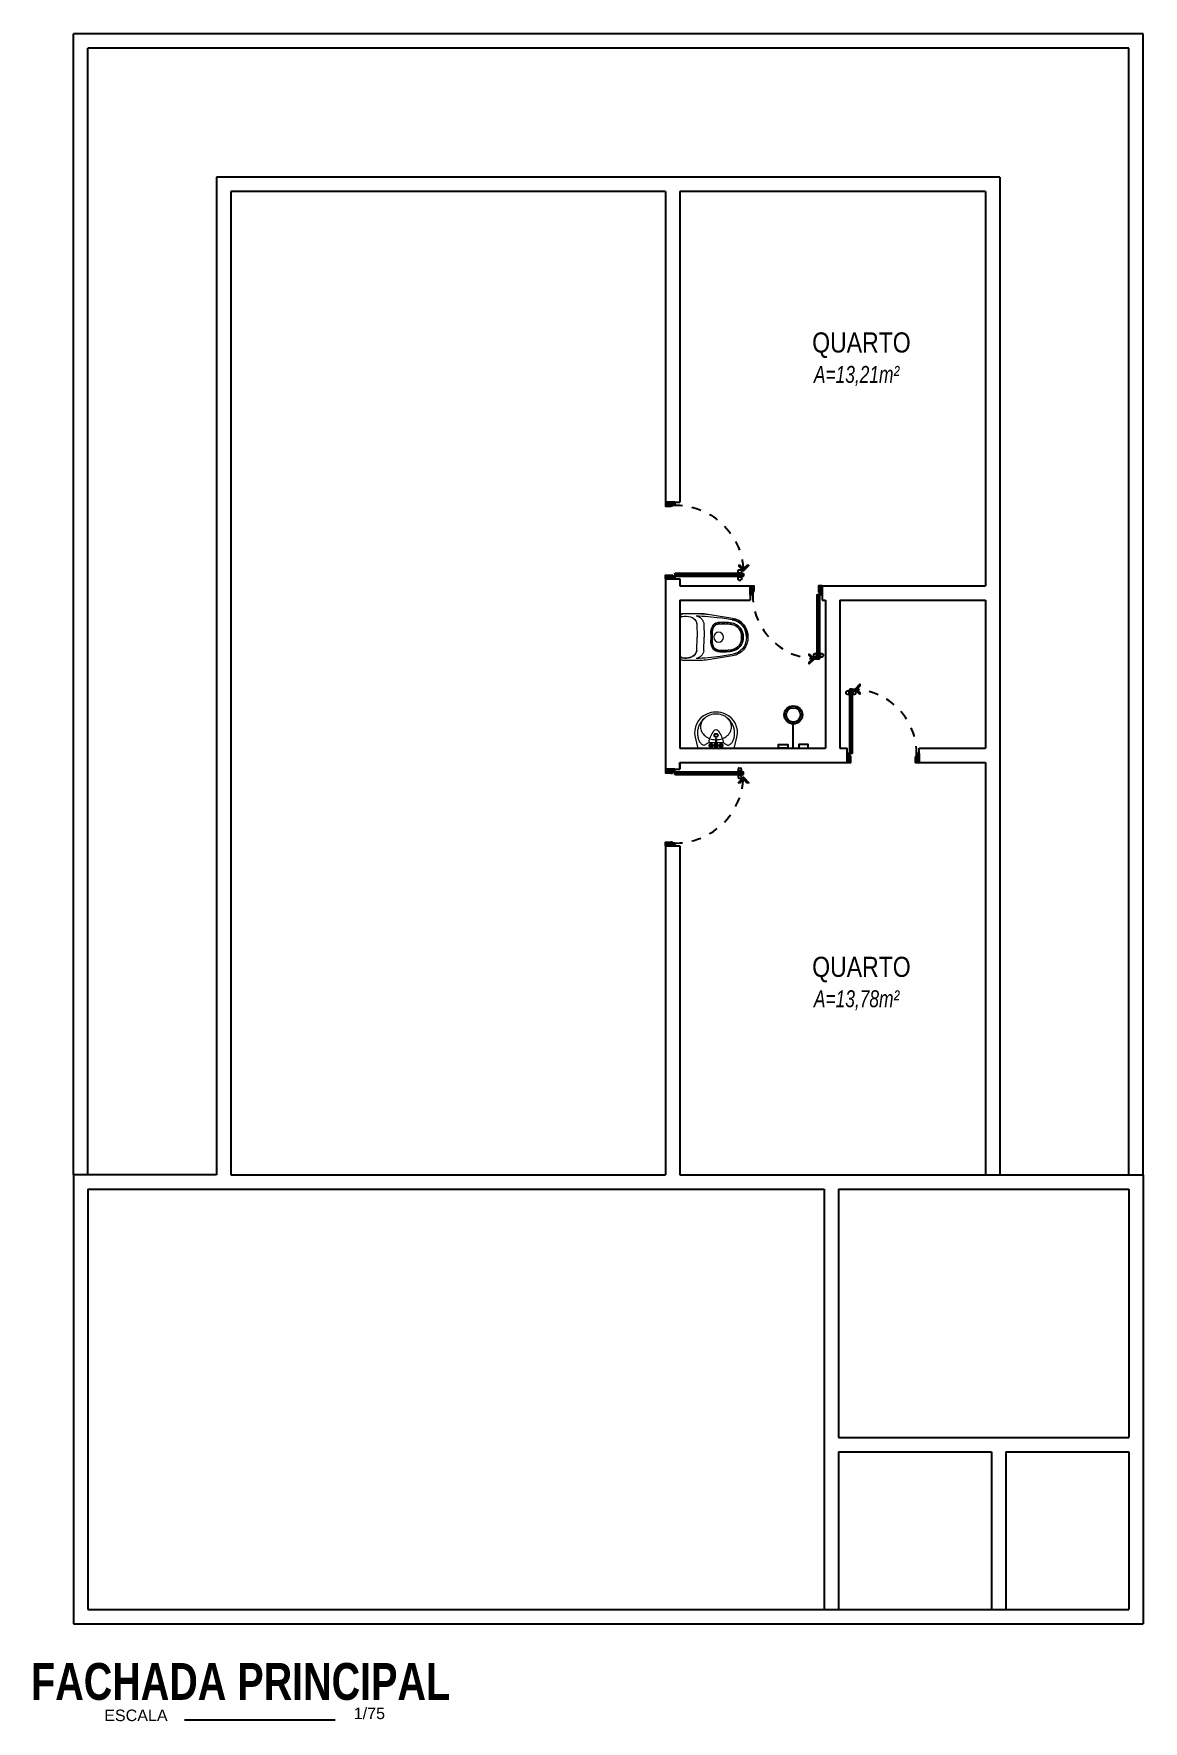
# Model space of a CAD drawing. Header units: inches. Extents: x 5.4 to 65.7, y -9.8 to 26.8.
# Drawn here: x 5.44 to 17.06, y -9.85 to 7.82 of the extents above; entities that cross this region are included whole.
import ezdxf
from ezdxf.enums import TextEntityAlignment as Align

# ---------------------------------------------------------------- set-up
doc = ezdxf.new("R2010")
doc.units = ezdxf.units.IN
doc.header["$MEASUREMENT"] = 0
doc.linetypes.add('HDR', pattern=[0.36, 0.1, -0.075, 0.11, -0.075])
doc.layers.add('A-PUERTAS', color=1, linetype='Continuous')
for name, color, linetype, lineweight in [('ROD_PUERTAS', 27, 'Continuous', 0), ('sanitarios', 159, 'Continuous', 13), ('TEXTO', 7, 'Continuous', 5)]:
    doc.layers.add(name, color=color, linetype=linetype, lineweight=lineweight)
doc.styles.add('Cota B', font='swissck.ttf')
doc.styles.add('ROUND3', font='swisse.ttf')
doc.styles.add('TALLER', font='')
doc.styles.get('TALLER').set_extended_font_data('Haettenschweiler', bold=True)
pattern_1 = [(315, (0.7330681, -49.914245), (-0.0014460091433, -0.0014460091433), [])]

# ---------------------------------------------------------------- blocks, each defined once
blk = doc.blocks.new('chuv')
blk.add_lwpolyline([(23.46, 11.934), (23.46, 12.206)])
for points in [[(23.403, 11.934), (23.305, 11.934), (23.305, 11.971), (23.403, 11.971)], [(23.517, 11.934), (23.615, 11.934), (23.615, 11.971), (23.517, 11.971)]]:
    blk.add_lwpolyline(points, close=True)
for radius in [0.095, 0.075]:
    blk.add_circle((23.46, 12.281), radius)
blk = doc.blocks.new('PUERTA FINAL')
at = {"layer": 'A-PUERTAS'}
h = blk.add_hatch(dxfattribs=at)
h.set_pattern_fill('JIS_WOOD', color=256, scale=0.008, angle=180, style=0)
h.set_pattern_definition([(225, (-1111.0894196, -280.445128), (0.003999999993, -0.003999999993), [])])
h.paths.add_polyline_path([(-678.509, 91.834), (-678.5, 91.834), (-678.5, 91.956), (-678.549, 91.956), (-678.549, 91.887), (-678.509, 91.887)])
h.paths.add_polyline_path([(-679.491, 91.834), (-679.5, 91.834), (-679.5, 91.956), (-679.45, 91.956), (-679.45, 91.887), (-679.491, 91.887)])
h = blk.add_hatch(dxfattribs=at)
h.set_pattern_fill('_USER', color=256, scale=0.0025, angle=405, style=0, pattern_type=0)
h.set_pattern_definition(pattern_1)
h.paths.add_polyline_path([(-679.464, 91.867), (-679.464, 91.834), (-679.49, 91.834), (-679.49, 91.887), (-679.45, 91.887), (-679.45, 91.867)])
h = blk.add_hatch(dxfattribs=at)
h.set_pattern_fill('_USER', color=256, scale=0.0025, angle=225, style=0, pattern_type=0)
h.set_pattern_definition([(225, (0, 0), (0.001767766953, -0.001767766953), [])])
h.paths.add_polyline_path([(-678.541, 90.956), (-678.536, 90.956), (-678.536, 90.939), (-678.569, 90.939), (-678.569, 90.956), (-678.564, 90.956)])
h.paths.add_polyline_path([(-678.569, 91.82), (-678.564, 91.82), (-678.564, 90.956), (-678.569, 90.956)])
h.paths.add_polyline_path([(-678.536, 90.956), (-678.541, 90.956), (-678.541, 91.82), (-678.536, 91.82)])
h.paths.add_polyline_path([(-678.541, 91.065), (-678.564, 91.065), (-678.564, 91.057), (-678.541, 91.057)])
h.paths.add_polyline_path([(-678.564, 91.426), (-678.541, 91.426), (-678.541, 91.365), (-678.564, 91.365)])
h.paths.add_polyline_path([(-678.541, 91.759), (-678.564, 91.759), (-678.564, 91.766), (-678.541, 91.766)])
h.paths.add_polyline_path([(-678.677, 91.01), (-678.606, 90.94), (-678.677, 90.869), (-678.677, 90.894), (-678.631, 90.94), (-678.677, 90.985)])
h = blk.add_hatch(dxfattribs=at)
h.set_pattern_fill('_USER', color=256, scale=0.0025, angle=225, style=0, pattern_type=0)
h.set_pattern_definition([(225, (-97.9890494, 471.9185073), (-0.0014460091433, 0.0014460091433), [])])
h.paths.add_polyline_path([(-678.536, 91.834), (-678.536, 91.82), (-678.541, 91.82), (-678.564, 91.82), (-678.569, 91.82), (-678.569, 91.834)])
h = blk.add_hatch(dxfattribs=at)
h.set_pattern_fill('_USER', color=256, scale=0.0025, angle=405, style=0, pattern_type=0)
h.set_pattern_definition(pattern_1)
h.paths.add_polyline_path([(-678.536, 91.867), (-678.55, 91.867), (-678.55, 91.887), (-678.509, 91.887), (-678.509, 91.834), (-678.536, 91.834)])
for p, q in [((-678.569, 91.82), (-678.569, 91.834)), ((-678.569, 91.834), (-678.536, 91.834)), ((-678.564, 91.82), (-678.569, 91.82)), ((-678.569, 91.82), (-678.569, 90.956)), ((-678.569, 90.956), (-678.569, 91.82)), ((-678.541, 91.82), (-678.564, 91.82)), ((-678.564, 91.82), (-678.564, 90.956)), ((-678.509, 91.887), (-678.55, 91.887)), ((-678.55, 91.887), (-678.55, 91.867)), ((-678.55, 91.867), (-678.536, 91.867)), ((-678.541, 91.82), (-678.541, 90.956)), ((-678.536, 91.82), (-678.541, 91.82)), ((-678.541, 91.82), (-678.541, 91.759)), ((-678.536, 91.867), (-678.536, 91.834)), ((-678.536, 91.834), (-678.509, 91.834)), ((-678.536, 91.834), (-678.536, 91.82)), ((-678.536, 91.82), (-678.536, 90.956)), ((-678.564, 91.759), (-678.541, 91.759)), ((-678.56, 91.766), (-678.545, 91.766)), ((-678.56, 91.759), (-678.56, 91.766)), ((-678.545, 91.759), (-678.545, 91.766)), ((-678.617, 91.002), (-678.617, 90.974)), ((-678.579, 91.011), (-678.584, 91.011)), ((-678.579, 90.965), (-678.584, 90.965)), ((-678.577, 91.008), (-678.577, 90.968)), ((-678.574, 90.999), (-678.577, 90.999)), ((-678.577, 90.977), (-678.577, 90.999)), ((-678.577, 90.977), (-678.577, 90.999)), ((-678.574, 90.977), (-678.577, 90.977)), ((-678.571, 91.003), (-678.574, 91.001)), ((-678.574, 91.001), (-678.574, 90.975)), ((-678.574, 91.001), (-678.574, 90.975)), ((-678.571, 90.973), (-678.574, 90.975)), ((-678.569, 91.005), (-678.571, 91.003)), ((-678.571, 90.973), (-678.571, 91.003)), ((-678.571, 91.003), (-678.571, 90.973)), ((-678.569, 90.971), (-678.571, 90.973)), ((-678.569, 91.005), (-678.568, 91.005)), ((-678.569, 90.971), (-678.569, 91.005)), ((-678.568, 90.971), (-678.569, 90.971)), ((-678.569, 90.956), (-678.569, 90.939)), ((-678.564, 90.956), (-678.569, 90.956)), ((-678.569, 90.939), (-678.536, 90.939)), ((-678.568, 91.005), (-678.568, 90.971)), ((-678.564, 91.065), (-678.541, 91.065)), ((-678.564, 90.956), (-678.541, 90.956)), ((-678.56, 91.065), (-678.56, 91.057)), ((-678.56, 91.057), (-678.545, 91.057)), ((-678.545, 91.065), (-678.545, 91.057)), ((-678.541, 90.956), (-678.536, 90.956)), ((-678.536, 90.956), (-678.536, 90.939)), ((-678.535, 91.005), (-678.533, 91.003)), ((-678.535, 91.005), (-678.535, 91.005)), ((-678.535, 91.005), (-678.535, 90.971)), ((-678.535, 90.971), (-678.535, 91.005)), ((-678.535, 90.971), (-678.533, 90.973)), ((-678.535, 90.971), (-678.535, 90.971)), ((-678.533, 91.003), (-678.53, 91.001)), ((-678.533, 90.973), (-678.533, 91.003)), ((-678.533, 91.003), (-678.533, 90.973)), ((-678.533, 90.973), (-678.53, 90.975)), ((-678.53, 91.001), (-678.53, 90.975)), ((-678.53, 91.001), (-678.53, 90.975)), ((-678.53, 90.999), (-678.527, 90.999)), ((-678.53, 90.977), (-678.527, 90.977)), ((-678.527, 91.008), (-678.527, 90.968)), ((-678.527, 90.977), (-678.527, 90.999)), ((-678.527, 90.977), (-678.527, 90.999)), ((-678.524, 91.011), (-678.519, 91.011)), ((-678.524, 90.965), (-678.519, 90.965)), ((-678.486, 91.002), (-678.486, 90.974))]:
    blk.add_line(p, q, dxfattribs=at)
for points in [[(-679.491, 91.834), (-679.5, 91.834), (-679.5, 91.956), (-679.45, 91.956), (-679.45, 91.887), (-679.491, 91.887)], [(-679.45, 91.867), (-679.45, 91.887), (-679.49, 91.887), (-679.49, 91.834), (-679.464, 91.834), (-679.464, 91.867)], [(-678.569, 91.82), (-678.564, 91.82), (-678.564, 90.956), (-678.569, 90.956)], [(-678.509, 91.834), (-678.5, 91.834), (-678.5, 91.956), (-678.549, 91.956), (-678.549, 91.887), (-678.509, 91.887)], [(-678.536, 90.956), (-678.541, 90.956), (-678.541, 91.82), (-678.536, 91.82)], [(-678.541, 91.759), (-678.564, 91.759), (-678.564, 91.766), (-678.541, 91.766)], [(-678.564, 91.426), (-678.541, 91.426), (-678.541, 91.365), (-678.564, 91.365)], [(-678.677, 91.01), (-678.606, 90.94), (-678.677, 90.869), (-678.677, 90.894), (-678.631, 90.94), (-678.677, 90.985)], [(-678.541, 91.065), (-678.564, 91.065), (-678.564, 91.057), (-678.541, 91.057)]]:
    blk.add_lwpolyline(points, close=True, dxfattribs=at)
for points in [[(-678.541, 91.426), (-678.564, 91.426)], [(-678.541, 91.365), (-678.564, 91.365)]]:
    blk.add_lwpolyline(points, dxfattribs=at)
at = {"layer": 'A-PUERTAS', "linetype": 'HDR', "ltscale": 0.5}
blk.add_arc((-678.569, 91.834), 0.895, 178.2979, 273.8215, dxfattribs=at)
at = {"layer": 'A-PUERTAS'}
for centre, radius, start, end in [((-678.615, 91.002), 0.00245, 112.7373, 180), ((-678.615, 90.974), 0.00245, 180, 247.2627), ((-678.587, 90.935), 0.0751, 88.2263, 112.7373), ((-678.587, 91.041), 0.0751, 247.2627, 271.7737), ((-678.579, 91.008), 0.00245, 0, 90), ((-678.579, 90.968), 0.00245, 270, 360), ((-678.524, 91.008), 0.00245, 90, 180), ((-678.524, 90.968), 0.00245, 180, 270), ((-678.517, 90.935), 0.0751, 67.2627, 91.7737), ((-678.517, 91.041), 0.0751, 268.2263, 292.7373), ((-678.489, 91.002), 0.00245, 360, 67.2627), ((-678.489, 90.974), 0.00245, 292.7373, 360)]:
    blk.add_arc(centre, radius, start, end, dxfattribs=at)
blk = doc.blocks.new('LAVAMANOS-D')
for p, q in [((-0.084, -0.072), (-0.15, -0.038)), ((-0.07, -0.035), (-0.074, -0.035)), ((-0.07, -0.039), (-0.074, -0.039)), ((-0.064, -0.029), (-0.064, -0.024)), ((-0.064, -0.045), (-0.064, -0.05)), ((-0.06, -0.029), (-0.06, -0.024)), ((-0.06, -0.045), (-0.06, -0.05)), ((-0.053, -0.035), (-0.049, -0.035)), ((-0.053, -0.039), (-0.049, -0.039)), ((-0.009, -0.052), (-0.009, -0.114)), ((0.008, -0.114), (0.008, -0.052)), ((0.053, -0.035), (0.049, -0.035)), ((0.053, -0.039), (0.049, -0.039)), ((0.059, -0.029), (0.059, -0.024)), ((0.059, -0.045), (0.059, -0.05)), ((0.064, -0.029), (0.064, -0.024)), ((0.064, -0.045), (0.064, -0.05)), ((0.07, -0.035), (0.074, -0.035)), ((0.07, -0.039), (0.074, -0.039)), ((0.084, -0.072), (0.15, -0.038))]:
    blk.add_line(p, q)
at = {"linetype": 'Continuous'}
for points in [[(-0.115, -0.425), (-0.087, -0.435), (-0.06, -0.442), (-0.03, -0.446), (0, -0.449), (0.03, -0.446), (0.06, -0.442), (0.087, -0.435), (0.115, -0.425, 0.363477), (0.258, -0.138), (0.225, 0), (-0.225, 0), (-0.258, -0.138, 0.363477), (-0.115, -0.425)], [(-0.009, -0.108, 0.073486), (-0.075, -0.12, 0.090524), (-0.135, -0.154, 0.104224), (-0.178, -0.207, 0.116526), (-0.191, -0.266, 0.116526), (-0.178, -0.325, 0.104224), (-0.135, -0.378, 0.090524), (-0.075, -0.412, 0.082757), (0, -0.425, 0.082757), (0.075, -0.412, 0.090524), (0.135, -0.378, 0.104224), (0.178, -0.325, 0.116526), (0.191, -0.266, 0.116526), (0.178, -0.207, 0.104224), (0.135, -0.154, 0.090524), (0.075, -0.12, 0.073491), (0.008, -0.108, 0.073491)], [(-0.026, -0.217, -0.133789), (-0.087, -0.08, -0.453405), (-0.076, -0.068), (-0.009, -0.068)], [(0.008, -0.068), (0.076, -0.068, -0.453405), (0.087, -0.08, -0.133789), (0.026, -0.217)]]:
    blk.add_lwpolyline(points, format="xyb", dxfattribs=at)
for points in [[(-0.15, -0.038), (-0.155, -0.04), (-0.162, -0.044), (-0.169, -0.048), (-0.169, -0.048), (-0.176, -0.052), (-0.182, -0.057), (-0.188, -0.063), (-0.193, -0.069), (-0.198, -0.075), (-0.203, -0.083), (-0.208, -0.091), (-0.212, -0.1), (-0.212, -0.1), (-0.216, -0.109), (-0.219, -0.119), (-0.222, -0.13), (-0.224, -0.141), (-0.226, -0.152), (-0.228, -0.164), (-0.229, -0.176), (-0.229, -0.188), (-0.229, -0.188), (-0.229, -0.199), (-0.228, -0.211), (-0.227, -0.223), (-0.225, -0.234), (-0.222, -0.246), (-0.219, -0.257), (-0.216, -0.268), (-0.212, -0.279), (-0.212, -0.279), (-0.207, -0.29), (-0.202, -0.3), (-0.197, -0.31), (-0.191, -0.32), (-0.184, -0.329), (-0.177, -0.338), (-0.17, -0.347), (-0.162, -0.356), (-0.162, -0.356), (-0.154, -0.364), (-0.145, -0.371), (-0.135, -0.378)], [(0.135, -0.378), (0.145, -0.371), (0.154, -0.364), (0.162, -0.356), (0.162, -0.356), (0.17, -0.347), (0.177, -0.338), (0.184, -0.329), (0.191, -0.32), (0.197, -0.31), (0.202, -0.3), (0.207, -0.29), (0.212, -0.279), (0.212, -0.279), (0.216, -0.268), (0.219, -0.257), (0.222, -0.246), (0.225, -0.234), (0.227, -0.223), (0.228, -0.211), (0.229, -0.199), (0.229, -0.188), (0.229, -0.188), (0.229, -0.176), (0.228, -0.164), (0.226, -0.152), (0.224, -0.141), (0.222, -0.13), (0.219, -0.119), (0.216, -0.109), (0.212, -0.1), (0.212, -0.1), (0.208, -0.091), (0.203, -0.083), (0.198, -0.075), (0.193, -0.069), (0.188, -0.063), (0.182, -0.057), (0.176, -0.052), (0.169, -0.048), (0.169, -0.048), (0.162, -0.044), (0.155, -0.04), (0.15, -0.038)]]:
    blk.add_lwpolyline(points, dxfattribs=at)
for centre, radius in [((-0.062, -0.037), 0.0234), ((-0.079, -0.037), 0.00475), ((-0.062, -0.037), 0.0085), ((-0.062, -0.02), 0.00475), ((-0.062, -0.054), 0.00475), ((-0.045, -0.037), 0.00475), ((0, -0.037), 0.0085), ((0.062, -0.037), 0.0234), ((0.045, -0.037), 0.00475), ((0.062, -0.037), 0.0085), ((0.062, -0.02), 0.00475), ((0.062, -0.054), 0.00475), ((0.079, -0.037), 0.00475)]:
    blk.add_circle(centre, radius)
for radius in [0.0248, 0.0173]:
    blk.add_circle((0, -0.161), radius, dxfattribs=at)
for centre, radius, start, end in [((-0.062, -0.037), 0.017, 105.2407, 164.2093), ((-0.062, -0.037), 0.017, 196.2342, 253.9047), ((-0.062, -0.037), 0.017, 16.4412, 74.0789), ((-0.062, -0.037), 0.017, 286.12, 344.0884), ((0, -0.037), 0.0255, 289.6514, 250.3603), ((0, -0.037), 0.017, 300.3431, 239.7554), ((0, -0.114), 0.0085, 180, 0), ((0.062, -0.037), 0.017, 106.12, 164.0884), ((0.062, -0.037), 0.017, 196.4413, 254.0789), ((0.062, -0.037), 0.017, 16.2342, 73.9047), ((0.062, -0.037), 0.017, 285.2407, 344.2093)]:
    blk.add_arc(centre, radius, start, end)
blk.add_arc((0, -0.196), 0.0331, 219.2954, 320.7046, dxfattribs=at)
blk = doc.blocks.new('IIIIIIIIIIIIIIIIIIII')
at = {"layer": 'sanitarios'}
for p, q in [((788.403, 261.793), (788.403, 261.977)), ((788.433, 262.007), (788.459, 262.007)), ((788.459, 262.007), (788.836, 262.007)), ((788.459, 262.007), (788.836, 262.007)), ((788.862, 262.007), (788.836, 262.007)), ((788.892, 261.793), (788.892, 261.977)), ((788.451, 261.457), (788.41, 261.713)), ((788.505, 261.757), (788.648, 261.752)), ((788.51, 261.831), (788.648, 261.826)), ((788.786, 261.831), (788.648, 261.826)), ((788.79, 261.757), (788.648, 261.752)), ((788.844, 261.457), (788.886, 261.713)), ((788.466, 261.459), (788.445, 261.587)), ((788.617, 261.67), (788.678, 261.67)), ((788.618, 261.685), (788.648, 261.685)), ((788.648, 261.685), (788.677, 261.685)), ((788.829, 261.459), (788.85, 261.587))]:
    blk.add_line(p, q, dxfattribs=at)
for points in [[(788.648, 261.296, -0.382405), (788.451, 261.457), (788.41, 261.713, -0.040213), (788.403, 261.793), (788.403, 261.977, -0.414214), (788.433, 262.007), (788.459, 262.007)], [(788.459, 262.007, 0.364314), (788.43, 261.982, 0.112271), (788.435, 261.895, 0.278416), (788.51, 261.831), (788.648, 261.826)], [(788.648, 261.296, 0.382405), (788.844, 261.457), (788.886, 261.713, 0.040213), (788.892, 261.793), (788.892, 261.977, 0.414214), (788.862, 262.007), (788.836, 262.007)], [(788.836, 262.007, -0.364314), (788.866, 261.982, -0.112271), (788.86, 261.895, -0.278416), (788.786, 261.831), (788.648, 261.826)], [(788.648, 261.311, -0.383569), (788.466, 261.459), (788.445, 261.587)], [(788.648, 261.311, 0.383569), (788.829, 261.459), (788.85, 261.587)]]:
    blk.add_lwpolyline(points, format="xyb", dxfattribs=at)
for points in [[(788.505, 261.757), (788.648, 261.752)], [(788.79, 261.757), (788.648, 261.752)]]:
    blk.add_lwpolyline(points, dxfattribs=at)
for points in [[(788.648, 261.346, -0.3863), (788.5, 261.464, -0.069564), (788.496, 261.608, -0.301962), (788.558, 261.677, -0.087243), (788.618, 261.685), (788.648, 261.685), (788.677, 261.685, -0.087243), (788.737, 261.677, -0.301962), (788.799, 261.608, -0.069564), (788.795, 261.464, -0.3863)], [(788.648, 261.361, -0.388576), (788.515, 261.467, -0.069453), (788.511, 261.607, -0.302408), (788.562, 261.663, -0.08847), (788.617, 261.67), (788.678, 261.67, -0.08847), (788.733, 261.663, -0.302408), (788.784, 261.607, -0.069453), (788.78, 261.467, -0.388576)]]:
    blk.add_lwpolyline(points, format="xyb", close=True, dxfattribs=at)
blk.add_circle((788.648, 261.601), 0.0515, dxfattribs=at)
blk.add_circle((788.648, 261.601), 0.0515, dxfattribs=at)
for centre, radius, start, end in [((788.433, 261.977), 0.03, 90, 180), ((788.623, 261.951), 0.195, 171.0536, 196.677), ((788.459, 261.977), 0.03, 90, 170.0695), ((788.526, 261.924), 0.0952, 197.721, 259.9531), ((788.769, 261.924), 0.0952, 280.0469, 342.279), ((788.836, 261.977), 0.03, 9.9305, 90), ((788.672, 261.951), 0.195, 343.323, 8.9464), ((788.862, 261.977), 0.03, 0, 90), ((788.903, 261.793), 0.5, 180, 189.2113), ((788.523, 261.855), 0.0997, 190.1726, 260.0286), ((790.327, 261.868), 1.902, 180.9172, 188.4996), ((788.523, 261.855), 0.0997, 190.1726, 260.0286), ((790.327, 261.868), 1.902, 180.9172, 188.4996), ((788.773, 261.855), 0.0997, 279.9714, 349.8274), ((788.773, 261.855), 0.0997, 279.9714, 349.8274), ((786.969, 261.868), 1.902, 351.5004, 359.0828), ((786.969, 261.868), 1.902, 351.5004, 359.0828), ((788.392, 261.793), 0.5, 350.7887, 0), ((789.013, 261.553), 0.521, 173.8689, 189.7863), ((788.579, 261.596), 0.0838, 104.1018, 171.3111), ((789.013, 261.553), 0.506, 173.9085, 189.8005), ((788.579, 261.596), 0.0688, 103.7408, 171.0438), ((788.61, 261.512), 0.173, 87.5575, 107.5015), ((788.61, 261.512), 0.158, 87.4441, 107.6672), ((788.685, 261.512), 0.173, 72.4985, 92.4425), ((788.685, 261.512), 0.158, 72.3328, 92.5559), ((788.716, 261.596), 0.0688, 8.9562, 76.2592), ((788.716, 261.596), 0.0838, 8.6889, 75.8982), ((788.282, 261.553), 0.506, 350.1995, 6.0915), ((788.282, 261.553), 0.521, 350.2137, 6.1311), ((788.639, 261.486), 0.19, 188.8141, 272.5226), ((788.639, 261.486), 0.175, 188.7975, 272.7385), ((788.639, 261.486), 0.141, 188.848, 273.3342), ((788.639, 261.486), 0.126, 188.7932, 273.7329), ((788.656, 261.486), 0.126, 266.2671, 351.2068), ((788.656, 261.486), 0.141, 266.6658, 351.152), ((788.656, 261.486), 0.175, 267.2615, 351.2025), ((788.656, 261.486), 0.19, 267.4774, 351.1859)]:
    blk.add_arc(centre, radius, start, end, dxfattribs=at)

msp = doc.modelspace()

# ---------------------------------------------------------------- linework, layer by layer
for p, q in [((17.055, 7.822), (5.855, 7.822)), ((5.855, -4.128), (5.855, 7.822)), ((17.055, -4.128), (17.055, 7.822)), ((16.905, 7.672), (6.005, 7.672)), ((6.005, -4.128), (6.005, 7.672)), ((16.905, -4.128), (16.905, 7.672)), ((15.555, 6.322), (7.355, 6.322)), ((7.355, 6.322), (7.355, -4.128)), ((15.555, 6.322), (15.555, -4.128)), ((12.055, 6.172), (7.505, 6.172)), ((7.505, 6.172), (7.505, -4.128)), ((12.055, 6.172), (12.055, 2.876)), ((15.405, 6.172), (12.205, 6.172)), ((12.205, 6.172), (12.205, 2.916)), ((15.405, 6.172), (15.405, 2.042)), ((12.055, 2.916), (12.205, 2.916)), ((12.055, 2.153), (12.055, 0.082)), ((12.055, 2.113), (12.205, 2.113)), ((12.205, 2.113), (12.205, 2.042)), ((12.205, 2.042), (12.978, 2.042)), ((12.94, 2.042), (12.94, 1.892)), ((13.656, 2.042), (15.405, 2.042)), ((13.693, 2.042), (13.693, 1.892)), ((12.205, 1.892), (12.205, 0.342)), ((12.205, 1.892), (12.94, 1.892)), ((13.693, 1.892), (13.73, 1.892)), ((13.73, 1.892), (13.73, 0.342)), ((13.88, 1.892), (15.405, 1.892)), ((13.88, 1.892), (13.88, 0.342)), ((15.405, 1.892), (15.405, 0.342)), ((12.205, 0.342), (13.73, 0.342)), ((12.205, 0.192), (12.205, 0.122)), ((12.205, 0.192), (13.994, 0.192)), ((12.205, 0.122), (12.205, 0.192)), ((13.88, 0.342), (13.957, 0.342)), ((13.957, 0.192), (13.957, 0.342)), ((13.984, 0.342), (14.009, 0.342)), ((14.672, 0.192), (15.405, 0.192)), ((14.71, 0.342), (15.405, 0.342)), ((14.71, 0.192), (14.71, 0.342)), ((15.405, 0.192), (15.405, -4.128)), ((12.055, 0.122), (12.205, 0.122)), ((12.205, 0.093), (12.205, 0.066)), ((12.055, -0.641), (12.055, -4.128)), ((12.055, -0.681), (12.205, -0.681)), ((12.205, -0.681), (12.205, -4.128)), ((7.355, -4.128), (5.855, -4.128)), ((5.855, -4.128), (5.855, -8.828)), ((7.505, -4.128), (12.055, -4.128)), ((12.205, -4.128), (15.405, -4.128)), ((14.515, -4.128), (17.055, -4.128)), ((14.515, -4.128), (16.015, -4.128)), ((17.055, -4.128), (17.055, -8.828)), ((6.005, -4.278), (13.715, -4.278)), ((6.005, -4.278), (6.005, -8.678)), ((13.715, -4.278), (13.715, -8.678)), ((13.865, -4.278), (14.755, -4.278)), ((13.865, -4.278), (16.905, -4.278)), ((13.865, -4.278), (13.865, -6.878)), ((16.905, -4.278), (16.905, -6.878)), ((13.865, -6.878), (16.905, -6.878)), ((13.865, -7.028), (13.865, -8.678)), ((13.865, -7.028), (15.465, -7.028)), ((15.465, -7.028), (15.465, -8.678)), ((15.615, -7.028), (15.615, -8.678)), ((15.615, -7.028), (16.905, -7.028)), ((16.905, -7.028), (16.905, -8.678)), ((5.855, -8.828), (17.055, -8.828)), ((6.005, -8.678), (16.505, -8.678)), ((15.615, -8.678), (16.905, -8.678)), ((7.017, -9.833), (8.596, -9.833))]:
    msp.add_line(p, q)

# ---------------------------------------------------------------- block references
msp.add_blockref('chuv', (-10.068, -11.591))
at = {"layer": 'ROD_PUERTAS'}
for p, xscale, yscale, zscale, rotation in [((85.883, -542.633), -0.80286904855931, 0.8028690485592187, 0.8028690485591771, 90), ((-496.893, 69.427), 0.7529101570233881, 0.7529101570233026, 0.7529101570232632, 180), ((85.883, 544.868), 0.80286904855931, 0.8028690485592187, 0.8028690485591771, 90)]:
    msp.add_blockref('PUERTA FINAL', p, dxfattribs=dict(at, xscale=xscale, yscale=yscale, zscale=zscale, rotation=rotation))
at = {"layer": 'ROD_PUERTAS', "xscale": 0.7529101570233881, "yscale": 0.7529101570233026, "zscale": 0.7529101570232632}
msp.add_blockref('PUERTA FINAL', (524.542, -67.192), dxfattribs=at)
at = {"layer": 'sanitarios', "xscale": -1, "rotation": 90}
msp.add_blockref('IIIIIIIIIIIIIIIIIIII', (274.212, 790.152), dxfattribs=at)
at = {"layer": 'sanitarios', "ltscale": 0.5, "xscale": 0.8476852203732363, "yscale": 0.8476852203732363, "zscale": 0.8476852203732363, "rotation": 180}
msp.add_blockref('LAVAMANOS-D', (12.583, 0.339), dxfattribs=at)

# ---------------------------------------------------------------- texts
for s, height, style, p in [('FACHADA PRINCIPAL', 0.38549, 'TALLER', (7.606, -9.431)), ('1/75', 0.1205, 'ROUND3', (8.954, -9.763)), ('ESCALA', 0.1205, 'ROUND3', (6.51, -9.786))]:
    msp.add_text(s, height=height, dxfattribs=dict(style=style)).set_placement(p, align=Align.MIDDLE)
at = {"layer": 'TEXTO', "char_height": 0.26286, "attachment_point": 8, "style": 'Cota B'}
for s, insert in [('{\\fSwis721 BlkEx BT|b0|i1|c0|p34; \\fSwis721 Cn BT|b0|i0|c0|p34;\\H0.80071x;QUARTO\\P\\fSwis721 LtCn BT|b0|i1|c0|p34;\\H0.84203x;A=13,21m²}', (14.054, 4.134)), ('{\\fSwis721 BlkEx BT|b0|i1|c0|p34; \\fSwis721 Cn BT|b0|i0|c0|p34;\\H0.80071x;QUARTO\\P\\fSwis721 LtCn BT|b0|i1|c0|p34;\\H0.84203x;A=13,78m²}', (14.054, -2.404))]:
    msp.add_mtext(s, dxfattribs=dict(at, insert=insert))

doc.saveas('drawing.dxf')
